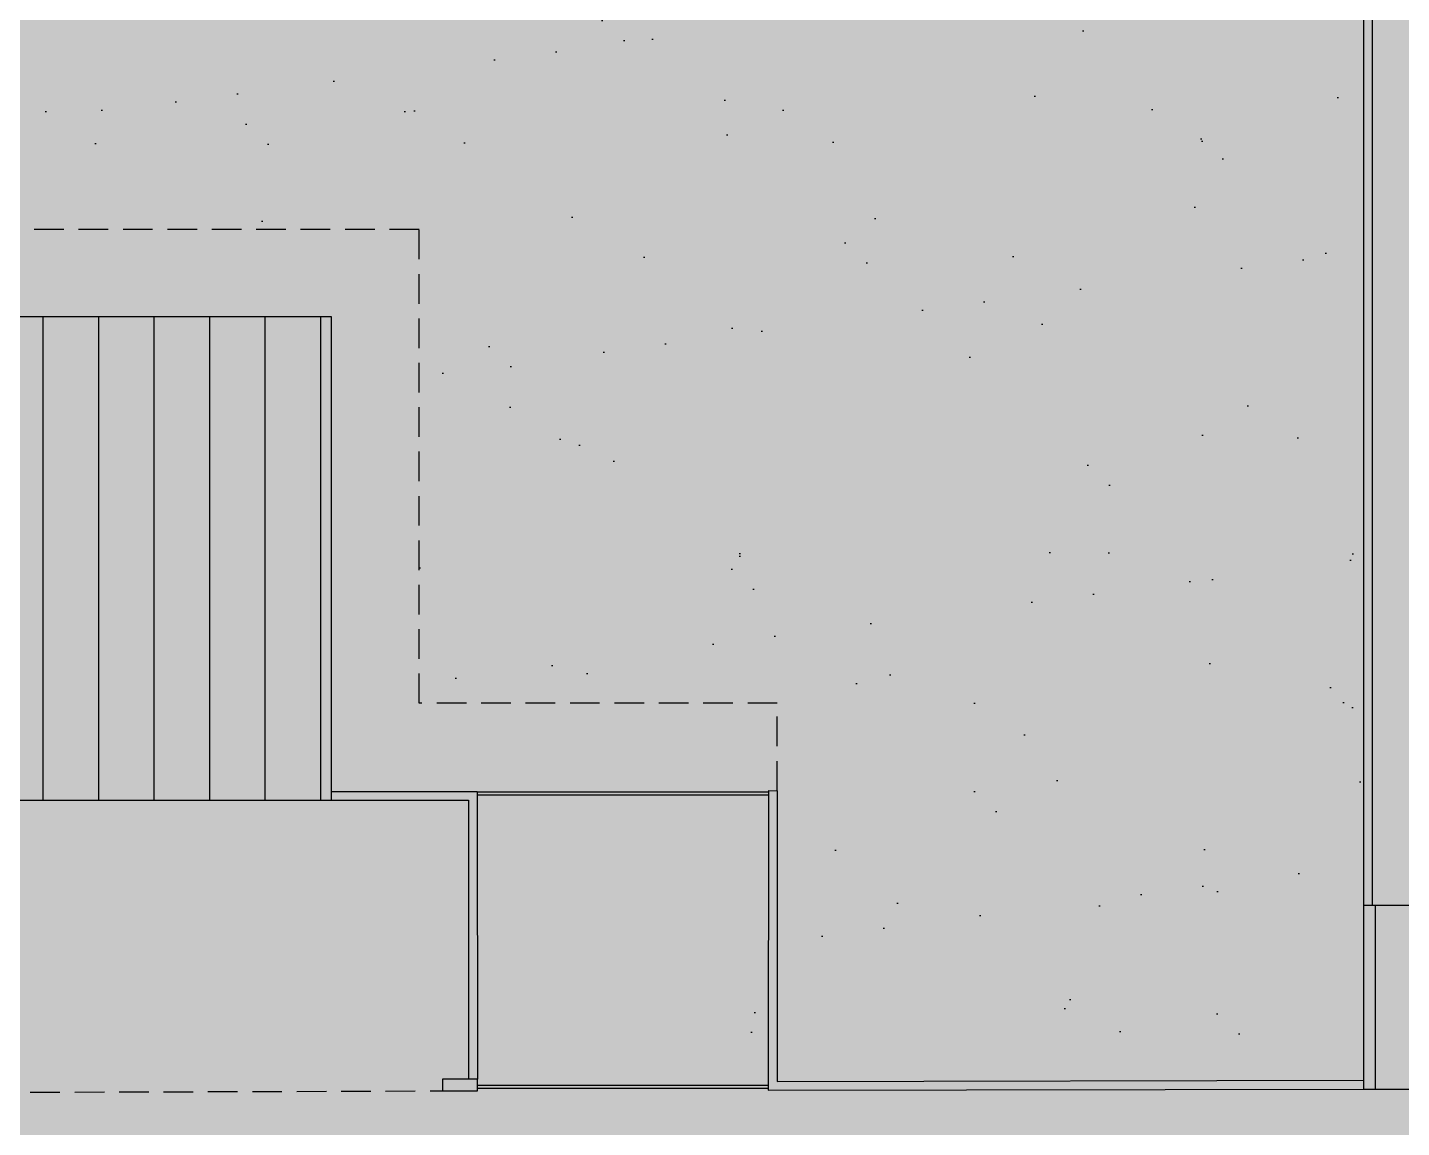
# Model space of a CAD drawing. Header units: centimetres. Extents: x 0 to 1814864, y -139216 to 99734.
# Drawn here: x 845793 to 848150, y -25131 to -23243 of the extents above; entities that cross this region are included whole.
import ezdxf

# ---------------------------------------------------------------- set-up
doc = ezdxf.new("R2010")
doc.units = ezdxf.units.CM
doc.header["$LTSCALE"] = 4
doc.linetypes.add('HIDDENX2', pattern=[19.05, 12.7, -6.35])
for name, color, linetype in [('0.2', 2, 'Continuous'), ('0.4', 4, 'Continuous'), ('0.6', 6, 'Continuous'), ('001-MOBILIA', 253, 'Continuous')]:
    doc.layers.add(name, color=color, linetype=linetype)

msp = doc.modelspace()

# ---------------------------------------------------------------- hatches: boundary and pattern name
at = {"layer": '0.4', "true_color": 0xf8f3ec}
h = msp.add_hatch(color=7, dxfattribs=at)
h.dxf.hatch_style = 1
h.paths.add_polyline_path([(861342.461, -28259.322), (861342.461, -19037.773), (839953.654, -19037.773), (839953.654, -28259.322)])
at = {"layer": '0.4'}
h = msp.add_hatch(dxfattribs=at)
h.set_pattern_fill('ANSI31', color=256, scale=30, angle=45)
h.paths.add_polyline_path([(848485.208, -24749.454), (848085.208, -24749.454), (848085.208, -25064.454), (848485.208, -25064.454)])
h.paths.add_polyline_path([(850405.217, -23970.58), (848485.208, -23970.58), (848485.208, -24900.58), (850405.217, -24900.58)])
h.paths.add_polyline_path([(846314.91, -23738.972), (845409.91, -23738.972), (845409.91, -23258.972), (844424.91, -23258.972), (844424.91, -24568.972), (846314.91, -24568.972)])
at = {"layer": '0.6'}
h = msp.add_hatch(dxfattribs=at)
h.set_pattern_fill('AR-SAND', color=4, scale=8)
h.set_pattern_definition([(37.5, (164770.37, -70446.88), (-12.80025, 391.53059), [0, -308.864, 0, -345.44, 0, -330.2]), (7.5, (164770.37, -70446.9), (359.61863, 573.4601), [0, -166.624, 0, -278.384, 0, -106.68]), (327.5, (164520.44, -70446.9), (632.7939, 1.14975), [0, -101.6, 0, -365.76, 0, -477.52]), (317.5, (164520.44, -70446.9), (610.84516, 178.34346), [0, -50.8, 0, -239.776, 0, -274.32])])
h.paths.add_polyline_path([(847029.494, -24402.358), (847029.494, -24552.358), (847028.978, -25067.341), (848085.208, -25064.454), (848085.208, -24749.454), (848085.208, -23226.036), (845793.984, -23226.036), (845793.984, -22236.115), (850028.984, -22236.115), (850028.984, -22626.115), (851423.217, -22626.115), (851423.217, -22264.58), (856255.217, -22264.58), (856255.217, -24502.383), (856528.555, -24502.383), (857366.485, -22086.115), (844366.045, -22086.115), (843984.159, -25075.665), (844426.292, -25074.456), (844424.91, -24568.972), (844424.91, -23258.972), (845409.91, -23258.972), (845409.91, -23588.972), (846464.91, -23588.972), (846464.91, -24402.358)])
h.paths.add_polyline_path([(855035.217, -23970.58), (855035.217, -23194.58), (852888.217, -23194.58), (852888.217, -22896.112), (852683.217, -22896.112), (852683.217, -23970.58)], flags=17)
h.paths.add_polyline_path([(851453.217, -23970.58), (851453.217, -22896.112), (850028.984, -22896.112), (850028.984, -23226.036), (848841.984, -23226.036), (848841.984, -23441.036), (848841.984, -23970.58)], flags=17)
h.paths.add_polyline_path([(846909.224, -23971.908), (847585.676, -23971.908), (847585.676, -23848.647), (846909.224, -23848.647)], flags=16)
h.paths.add_polyline_path([(848083.928, -23837.523), (848083.928, -23540.829), (848031.102, -23540.829), (848031.102, -23837.523)], flags=16)
h.paths.add_polyline_path([(853624.88, -23681.776), (854301.331, -23681.776), (854301.331, -23558.515), (853624.88, -23558.515)], flags=16)
h.paths.add_polyline_path([(849927.414, -23613.229), (850603.865, -23613.229), (850603.865, -23489.967), (849927.414, -23489.967)], flags=16)
h.paths.add_polyline_path([(848903.7, -23837.523), (848903.7, -23540.829), (848850.873, -23540.829), (848850.873, -23837.523)], flags=16)
at = {"layer": '001-MOBILIA', "true_color": 0x000000}
h = msp.add_hatch(color=18, dxfattribs=at)
h.dxf.hatch_style = 1
h.paths.add_polyline_path([(846564.492, -24553.972), (846314.91, -24553.972), (846314.91, -24568.972), (846549.476, -24568.972), (846549.716, -25047.653), (846564.884, -25047.653)])
h.paths.add_polyline_path([(847079.494, -24552.404), (847064.494, -24552.389), (847064.489, -24556.527), (847064.489, -24559.903), (847064.486, -24559.903), (847063.985, -25059.934), (847063.985, -25063.31), (847063.982, -25063.31), (847063.979, -25066.582), (848085.208, -25064.454), (848085.208, -25049.454), (847078.994, -25051.55)])
h = msp.add_hatch(color=18, dxfattribs=at)
h.dxf.hatch_style = 1
h.paths.add_polyline_path([(846564.884, -25047.653), (846504.884, -25047.653), (846504.884, -25067.653), (846564.884, -25067.653)])

# ---------------------------------------------------------------- linework, layer by layer
at = {"layer": '0.2'}
msp.add_lwpolyline([(845409.91, -23258.972), (844424.91, -23258.972), (844424.91, -24568.972), (846314.91, -24568.972), (846314.91, -23738.972), (845409.91, -23738.972), (845409.91, -23258.972)], dxfattribs=at)
for points in [[(846565.388, -24554.622), (847064.489, -24554.622), (847064.489, -24559.903), (846565.388, -24559.903)], [(848085.208, -25064.454), (848485.208, -25064.454), (848485.208, -24749.454), (848085.208, -24749.454)], [(846564.884, -25058.029), (847063.985, -25058.029), (847063.985, -25063.31), (846564.884, -25063.31)]]:
    msp.add_lwpolyline(points, close=True, dxfattribs=at)
at = {"layer": '0.4', "linetype": 'HIDDENX2'}
for points in [[(847079.494, -24552.358), (847079.494, -24402.358), (846464.91, -24402.358), (846464.91, -23588.972), (845409.91, -23588.972)], [(844424.91, -24568.972), (844426.292, -25074.456), (846504.884, -25067.653)]]:
    msp.add_lwpolyline(points, dxfattribs=at)
at = {"layer": '0.6', "color": 4}
for p, q in [((848085.208, -23226.036), (848085.208, -24749.454)), ((848100.208, -23226.036), (848100.208, -24749.454))]:
    msp.add_line(p, q, dxfattribs=at)
at = {"layer": '0.6'}
for p, q in [((846314.91, -24553.972), (846564.492, -24553.972)), ((846564.492, -24553.972), (846564.884, -25047.653)), ((847064.494, -24552.389), (847063.979, -25066.582)), ((847064.494, -24552.389), (847079.494, -24552.404)), ((847079.494, -24552.404), (847078.994, -25051.55)), ((846314.91, -24568.972), (846549.91, -24568.972)), ((846549.476, -24568.972), (846549.716, -25047.653)), ((846564.825, -25052.621), (846564.884, -25052.621)), ((847078.994, -25051.55), (848085.177, -25049.454)), ((846549.726, -25067.653), (846549.726, -25067.653)), ((847063.979, -25066.582), (848085.208, -25064.454))]:
    msp.add_line(p, q, dxfattribs=at)
msp.add_lwpolyline([(846504.884, -25067.653), (846564.884, -25067.653), (846564.884, -25047.653), (846504.884, -25047.653)], close=True, dxfattribs=at)

doc.saveas('drawing.dxf')
